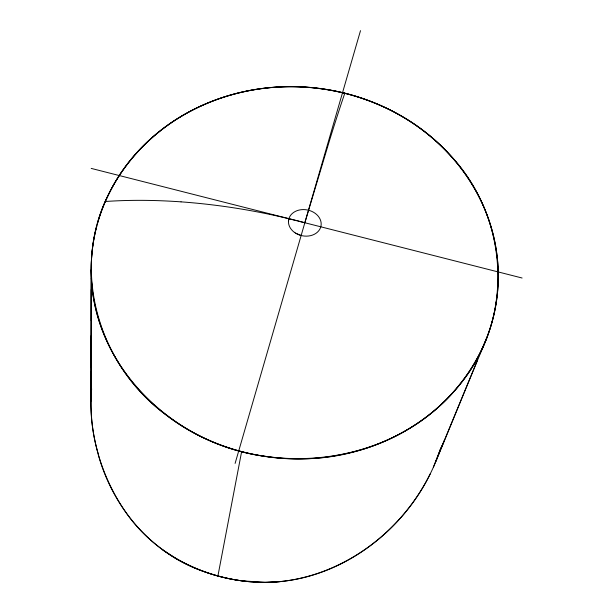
<?xml version="1.0" encoding="UTF-8"?>
<svg xmlns="http://www.w3.org/2000/svg" width="613" height="613" viewBox="0 0 613 613"><rect width="100%" height="100%" fill="white"/><g stroke="black" fill="none" stroke-linecap="round" stroke-linejoin="round"><path stroke-width="0.92" d="M91.13 372.03L91.046 388.772M91.268 289.543L91.268 320.798M90.916 401.101L91.383 277.988C90.502 260.571 92.318 243.024 96.747 226.159M288.462 221.155L288.892 218.695L296.876 220.672M91.659 388.849C87.881 432.395 101.107 476.776 125.949 512.506C152.277 550.505 195.624 574.504 241.047 580.718C318.982 592.242 396.488 543.164 430.15 474.018M91.161 269.774L91.199 393.554L91.383 277.988C93.973 334.667 126.378 387.715 172.659 419.706A187.846 157.058 10.7 0 0 241.614 451.635A187.67 156.928 10.7 0 0 311.12 458.593C380.681 455.298 449.39 415.583 480.454 352.161A252.61 206.443 7.3 0 0 496.407 301.458A252.556 206.351 7.3 0 0 496.323 250.173C487.879 193.992 450.793 144.446 401.982 116.363A179.509 143.365 11.1 0 0 344.828 93.168A179.149 143.059 11.2 0 0 291.144 86.609C235.699 86.372 179.686 107.949 141.028 148.139C127.765 161.886 116.616 177.686 108.302 194.888C70.303 270.134 98.931 365.616 165.671 414.58C251.705 482.201 390.289 471.704 459.535 384.849C515.341 318.285 508.874 215.722 449.022 153.94C388.734 88.51 286.646 68.671 205.439 103.988C154.813 125.512 112.907 169.119 97.758 222.458M217.906 576.005L241.629 451.605M235.108 463.405L360.505 30.65M441.061 447.421L433.468 467.014M440.701 448.295C416.886 521.433 347.058 580.243 268.862 582.296M441.061 448.417L442.571 444.617M438.594 454.501L444.103 440.801M441.735 446.816L477.427 360.321M435.889 461.39L486.883 337.518M495.71 303.174L496.423 301.466M280.555 581.591L265.107 582.35L241.706 580.817A164.46 149.281 10.3 0 1 203.608 571.454C151.472 553.577 112.692 507.143 98.279 454.685M181.034 201.853C217.37 204.489 253.476 210.182 288.892 218.695M91.199 168.399L522.1 278.018M297.872 220.925L304.837 222.749L329.909 139.189A429.606 11.57 -74.9 0 1 344.82 93.199M301.144 235.515L295.435 233.07M162.774 549.953L175.387 558.198A161.28 146.63 10.1 0 0 217.921 575.975A161.571 146.875 10.3 0 0 268.862 582.335M91.138 367.7L91.237 335.549M105.275 201.501A353.272 161.365 15.6 0 1 181.042 201.861M98.448 454.639A216.496 192.674 15.8 0 1 91.521 387.929M496.4 301.619C488.546 354.85 454.126 402.228 408.059 429.299A206.474 171.081 10.1 0 1 365.647 448.44C346.383 454.333 326.453 458.133 306.285 458.731A189.861 158.56 10.6 0 1 264.226 456.202C172.192 444.157 89.115 363.088 91.214 267.429A256.38 210.205 14.9 0 1 93.981 238.656C99.567 208.313 113.589 179.739 133.603 156.315A250.962 205.83 14.5 0 1 153.227 136.622C209.638 87.414 292.807 74.211 362.934 98.616A184.865 148.062 11.1 0 1 392.105 111.014C425.912 128.477 455.221 155.112 474.293 188.176A223.461 181.701 9.3 0 1 487.404 216.044C494.139 234.212 497.764 253.476 498.269 272.839A269.076 219.776 6.1 0 1 496.4 301.619M294.37 232.342A16.482 13.157 11 0 0 320.959 226.182A16.482 13.157 11 0 0 299.113 210.06A16.482 13.157 11 0 0 294.37 232.342"/></g></svg>
